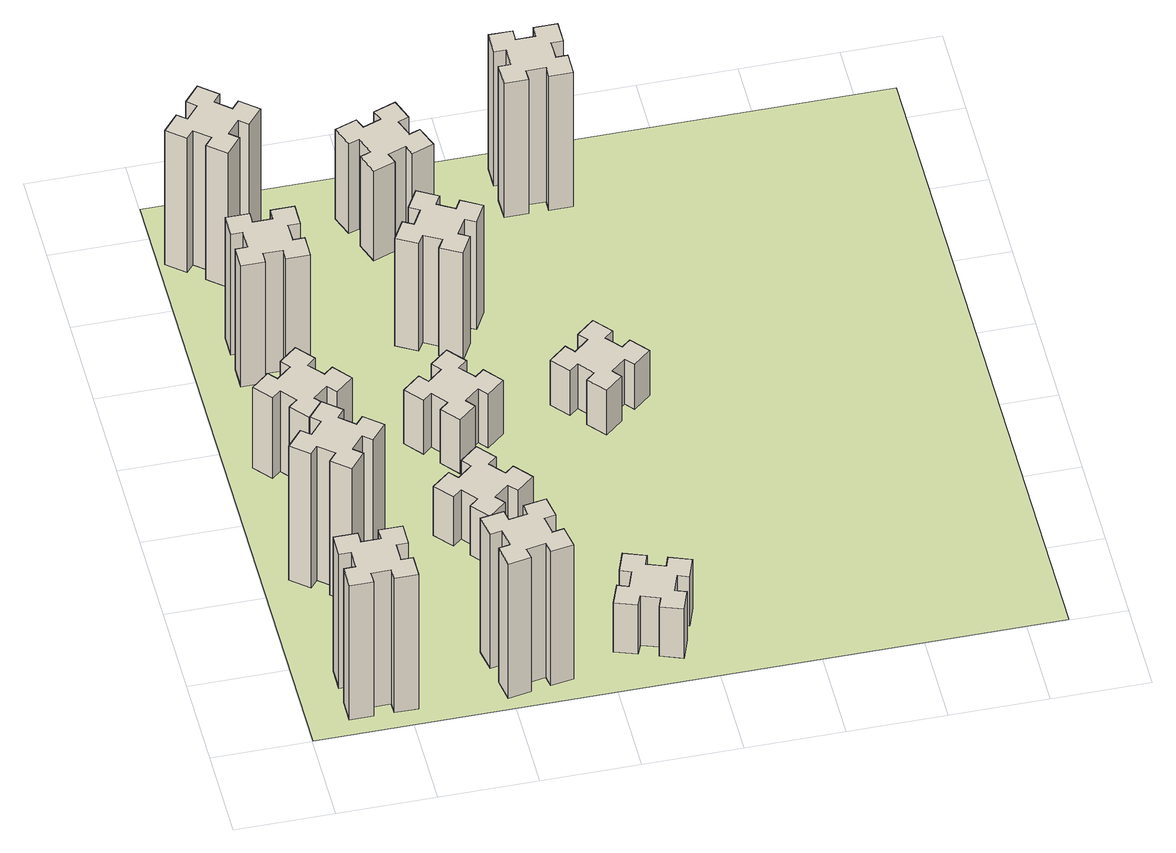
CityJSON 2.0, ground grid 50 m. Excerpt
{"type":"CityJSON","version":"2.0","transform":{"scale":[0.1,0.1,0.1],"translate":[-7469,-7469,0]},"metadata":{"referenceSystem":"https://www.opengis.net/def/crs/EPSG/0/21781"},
"CityObjects":{
"building1":{"type":"Building","attributes":{"class":"1000","function":"1000","usage":"1000","yearOfConstruction":2016,"roofType":"1000","measuredHeight":90,"storeysAboveGround":30,"storeysBelowGround":0},"geometry":[{"type":"Solid","lod":"1","boundaries":[[[[0,1,2,3,4,5,6,7,8,9,10,11,12,13,14,15,16,17,18,19]],[[17,16,20,21]],[[16,15,22,20]],[[15,14,23,22]],[[14,13,24,23]],[[13,12,25,24]],[[12,11,26,25]],[[11,10,27,26]],[[10,9,28,27]],[[9,8,29,28]],[[8,7,30,29]],[[7,6,31,30]],[[6,5,32,31]],[[5,4,33,32]],[[4,3,34,33]],[[3,2,35,34]],[[2,1,36,35]],[[1,0,37,36]],[[0,19,38,37]],[[19,18,39,38]],[[18,17,21,39]],[[24,25,26,27,28,29,30,31,32,33,34,35,36,37,38,39,21,20,22,23]]]]}]},
"building2":{"type":"Building","attributes":{"class":"1000","function":"1000","usage":"1000","yearOfConstruction":2016,"roofType":"1000","measuredHeight":90,"storeysAboveGround":30,"storeysBelowGround":0},"geometry":[{"type":"Solid","lod":"1","boundaries":[[[[40,41,42,43,44,45,46,47,48,49,50,51,52,53,54,55,56,57,58,59]],[[57,56,60,61]],[[56,55,62,60]],[[55,54,63,62]],[[54,53,64,63]],[[53,52,65,64]],[[52,51,66,65]],[[51,50,67,66]],[[50,49,68,67]],[[49,48,69,68]],[[48,47,70,69]],[[47,46,71,70]],[[46,45,72,71]],[[45,44,73,72]],[[44,43,74,73]],[[43,42,75,74]],[[42,41,76,75]],[[41,40,77,76]],[[40,59,78,77]],[[59,58,79,78]],[[58,57,61,79]],[[64,65,66,67,68,69,70,71,72,73,74,75,76,77,78,79,61,60,62,63]]]]}]},
"building3":{"type":"Building","attributes":{"class":"1000","function":"1000","usage":"1000","yearOfConstruction":2016,"roofType":"1000","measuredHeight":54,"storeysAboveGround":30,"storeysBelowGround":0},"geometry":[{"type":"Solid","lod":"1","boundaries":[[[[80,81,82,83,84,85,86,87,88,89,90,91,92,93,94,95,96,97,98,99]],[[97,96,100,101]],[[96,95,102,100]],[[95,94,103,102]],[[94,93,104,103]],[[93,92,105,104]],[[92,91,106,105]],[[91,90,107,106]],[[90,89,108,107]],[[89,88,109,108]],[[88,87,110,109]],[[87,86,111,110]],[[86,85,112,111]],[[85,84,113,112]],[[84,83,114,113]],[[83,82,115,114]],[[82,81,116,115]],[[81,80,117,116]],[[80,99,118,117]],[[99,98,119,118]],[[98,97,101,119]],[[104,105,106,107,108,109,110,111,112,113,114,115,116,117,118,119,101,100,102,103]]]]}]},
"building4":{"type":"Building","attributes":{"class":"1000","function":"1000","usage":"1000","yearOfConstruction":2016,"roofType":"1000","measuredHeight":81,"storeysAboveGround":30,"storeysBelowGround":0},"geometry":[{"type":"Solid","lod":"1","boundaries":[[[[120,121,122,123,124,125,126,127,128,129,130,131,132,133,134,135,136,137,138,139]],[[137,136,140,141]],[[136,135,142,140]],[[135,134,143,142]],[[134,133,144,143]],[[133,132,145,144]],[[132,131,146,145]],[[131,130,147,146]],[[130,129,148,147]],[[129,128,149,148]],[[128,127,150,149]],[[127,126,151,150]],[[126,125,152,151]],[[125,124,153,152]],[[124,123,154,153]],[[123,122,155,154]],[[122,121,156,155]],[[121,120,157,156]],[[120,139,158,157]],[[139,138,159,158]],[[138,137,141,159]],[[144,145,146,147,148,149,150,151,152,153,154,155,156,157,158,159,141,140,142,143]]]]}]},
"building5":{"type":"Building","attributes":{"class":"1000","function":"1000","usage":"1000","yearOfConstruction":2016,"roofType":"1000","measuredHeight":90,"storeysAboveGround":30,"storeysBelowGround":0},"geometry":[{"type":"Solid","lod":"1","boundaries":[[[[160,161,162,163,164,165,166,167,168,169,170,171,172,173,174,175,176,177,178,179]],[[177,176,180,181]],[[176,175,182,180]],[[175,174,183,182]],[[174,173,184,183]],[[173,172,185,184]],[[172,171,186,185]],[[171,170,187,186]],[[170,169,188,187]],[[169,168,189,188]],[[168,167,190,189]],[[167,166,191,190]],[[166,165,192,191]],[[165,164,193,192]],[[164,163,194,193]],[[163,162,195,194]],[[162,161,196,195]],[[161,160,197,196]],[[160,179,198,197]],[[179,178,199,198]],[[178,177,181,199]],[[184,185,186,187,188,189,190,191,192,193,194,195,196,197,198,199,181,180,182,183]]]]}]},
"building6":{"type":"Building","attributes":{"class":"1000","function":"1000","usage":"1000","yearOfConstruction":2016,"roofType":"1000","measuredHeight":90,"storeysAboveGround":30,"storeysBelowGround":0},"geometry":[{"type":"Solid","lod":"1","boundaries":[[[[200,201,202,203,204,205,206,207,208,209,210,211,212,213,214,215,216,217,218,219]],[[217,216,220,221]],[[216,215,222,220]],[[215,214,223,222]],[[214,213,224,223]],[[213,212,225,224]],[[212,211,226,225]],[[211,210,227,226]],[[210,209,228,227]],[[209,208,229,228]],[[208,207,230,229]],[[207,206,231,230]],[[206,205,232,231]],[[205,204,233,232]],[[204,203,234,233]],[[203,202,235,234]],[[202,201,236,235]],[[201,200,237,236]],[[200,219,238,237]],[[219,218,239,238]],[[218,217,221,239]],[[224,225,226,227,228,229,230,231,232,233,234,235,236,237,238,239,221,220,222,223]]]]}]},
"building7":{"type":"Building","attributes":{"class":"1000","function":"1000","usage":"1000","yearOfConstruction":2016,"roofType":"1000","measuredHeight":33,"storeysAboveGround":30,"storeysBelowGround":0},"geometry":[{"type":"Solid","lod":"1","boundaries":[[[[240,241,242,243,244,245,246,247,248,249,250,251,252,253,254,255,256,257,258,259]],[[257,256,260,261]],[[256,255,262,260]],[[255,254,263,262]],[[254,253,264,263]],[[253,252,265,264]],[[252,251,266,265]],[[251,250,267,266]],[[250,249,268,267]],[[249,248,269,268]],[[248,247,270,269]],[[247,246,271,270]],[[246,245,272,271]],[[245,244,273,272]],[[244,243,274,273]],[[243,242,275,274]],[[242,241,276,275]],[[241,240,277,276]],[[240,259,278,277]],[[259,258,279,278]],[[258,257,261,279]],[[264,265,266,267,268,269,270,271,272,273,274,275,276,277,278,279,261,260,262,263]]]]}]},
"building8":{"type":"Building","attributes":{"class":"1000","function":"1000","usage":"1000","yearOfConstruction":2016,"roofType":"1000","measuredHeight":36,"storeysAboveGround":30,"storeysBelowGround":0},"geometry":[{"type":"Solid","lod":"1","boundaries":[[[[280,281,282,283,284,285,286,287,288,289,290,291,292,293,294,295,296,297,298,299]],[[297,296,300,301]],[[296,295,302,300]],[[295,294,303,302]],[[294,293,304,303]],[[293,292,305,304]],[[292,291,306,305]],[[291,290,307,306]],[[290,289,308,307]],[[289,288,309,308]],[[288,287,310,309]],[[287,286,311,310]],[[286,285,312,311]],[[285,284,313,312]],[[284,283,314,313]],[[283,282,315,314]],[[282,281,316,315]],[[281,280,317,316]],[[280,299,318,317]],[[299,298,319,318]],[[298,297,301,319]],[[304,305,306,307,308,309,310,311,312,313,314,315,316,317,318,319,301,300,302,303]]]]}]},
"building9":{"type":"Building","attributes":{"class":"1000","function":"1000","usage":"1000","yearOfConstruction":2016,"roofType":"1000","measuredHeight":33,"storeysAboveGround":30,"storeysBelowGround":0},"geometry":[{"type":"Solid","lod":"1","boundaries":[[[[320,321,322,323,324,325,326,327,328,329,330,331,332,333,334,335,336,337,338,339]],[[337,336,340,341]],[[336,335,342,340]],[[335,334,343,342]],[[334,333,344,343]],[[333,332,345,344]],[[332,331,346,345]],[[331,330,347,346]],[[330,329,348,347]],[[329,328,349,348]],[[328,327,350,349]],[[327,326,351,350]],[[326,325,352,351]],[[325,324,353,352]],[[324,323,354,353]],[[323,322,355,354]],[[322,321,356,355]],[[321,320,357,356]],[[320,339,358,357]],[[339,338,359,358]],[[338,337,341,359]],[[344,345,346,347,348,349,350,351,352,353,354,355,356,357,358,359,341,340,342,343]]]]}]},
"building10":{"type":"Building","attributes":{"class":"1000","function":"1000","usage":"1000","yearOfConstruction":2016,"roofType":"1000","measuredHeight":72,"storeysAboveGround":30,"storeysBelowGround":0},"geometry":[{"type":"Solid","lod":"1","boundaries":[[[[360,361,362,363,364,365,366,367,368,369,370,371,372,373,374,375,376,377,378,379]],[[377,376,380,381]],[[376,375,382,380]],[[375,374,383,382]],[[374,373,384,383]],[[373,372,385,384]],[[372,371,386,385]],[[371,370,387,386]],[[370,369,388,387]],[[369,368,389,388]],[[368,367,390,389]],[[367,366,391,390]],[[366,365,392,391]],[[365,364,393,392]],[[364,363,394,393]],[[363,362,395,394]],[[362,361,396,395]],[[361,360,397,396]],[[360,379,398,397]],[[379,378,399,398]],[[378,377,381,399]],[[384,385,386,387,388,389,390,391,392,393,394,395,396,397,398,399,381,380,382,383]]]]}]},
"building11":{"type":"Building","attributes":{"class":"1000","function":"1000","usage":"1000","yearOfConstruction":2016,"roofType":"1000","measuredHeight":60,"storeysAboveGround":30,"storeysBelowGround":0},"geometry":[{"type":"Solid","lod":"1","boundaries":[[[[400,401,402,403,404,405,406,407,408,409,410,411,412,413,414,415,416,417,418,419]],[[417,416,420,421]],[[416,415,422,420]],[[415,414,423,422]],[[414,413,424,423]],[[413,412,425,424]],[[412,411,426,425]],[[411,410,427,426]],[[410,409,428,427]],[[409,408,429,428]],[[408,407,430,429]],[[407,406,431,430]],[[406,405,432,431]],[[405,404,433,432]],[[404,403,434,433]],[[403,402,435,434]],[[402,401,436,435]],[[401,400,437,436]],[[400,419,438,437]],[[419,418,439,438]],[[418,417,421,439]],[[424,425,426,427,428,429,430,431,432,433,434,435,436,437,438,439,421,420,422,423]]]]}]},
"building12":{"type":"Building","attributes":{"class":"1000","function":"1000","usage":"1000","yearOfConstruction":2016,"roofType":"1000","measuredHeight":30,"storeysAboveGround":30,"storeysBelowGround":0},"geometry":[{"type":"Solid","lod":"1","boundaries":[[[[440,441,442,443,444,445,446,447,448,449,450,451,452,453,454,455,456,457,458,459]],[[457,456,460,461]],[[456,455,462,460]],[[455,454,463,462]],[[454,453,464,463]],[[453,452,465,464]],[[452,451,466,465]],[[451,450,467,466]],[[450,449,468,467]],[[449,448,469,468]],[[448,447,470,469]],[[447,446,471,470]],[[446,445,472,471]],[[445,444,473,472]],[[444,443,474,473]],[[443,442,475,474]],[[442,441,476,475]],[[441,440,477,476]],[[440,459,478,477]],[[459,458,479,478]],[[458,457,461,479]],[[464,465,466,467,468,469,470,471,472,473,474,475,476,477,478,479,461,460,462,463]]]]}]},
"building13":{"type":"Building","attributes":{"class":"1000","function":"1000","usage":"1000","yearOfConstruction":2016,"roofType":"1000","measuredHeight":90,"storeysAboveGround":30,"storeysBelowGround":0},"geometry":[{"type":"Solid","lod":"1","boundaries":[[[[480,481,482,483,484,485,486,487,488,489,490,491,492,493,494,495,496,497,498,499]],[[497,496,500,501]],[[496,495,502,500]],[[495,494,503,502]],[[494,493,504,503]],[[493,492,505,504]],[[492,491,506,505]],[[491,490,507,506]],[[490,489,508,507]],[[489,488,509,508]],[[488,487,510,509]],[[487,486,511,510]],[[486,485,512,511]],[[485,484,513,512]],[[484,483,514,513]],[[483,482,515,514]],[[482,481,516,515]],[[481,480,517,516]],[[480,499,518,517]],[[499,498,519,518]],[[498,497,501,519]],[[504,505,506,507,508,509,510,511,512,513,514,515,516,517,518,519,501,500,502,503]]]]}]},
"landuse1":{"type":"LandUse","attributes":{"name":"plot1","function":"1010"},"geometry":[{"type":"MultiSurface","lod":"1","boundaries":[[[520,521,522,523]]]}]}
},
"vertices":[
[265,325,0],[265,225,0],[205,225,0],[205,105,0],[325,105,0],[325,165,0],[425,165,0],[425,105,0],[545,105,0],[545,225,0],[485,225,0],[485,325,0],[545,325,0],[545,445,0],[425,445,0],[425,385,0],[325,385,0],[325,445,0],[205,445,0],[205,325,0],[325,385,900],[325,445,900],[425,385,900],[425,445,900],[545,445,900],[545,325,900],[485,325,900],[485,225,900],[545,225,900],[545,105,900],[425,105,900],[425,165,900],[325,165,900],[325,105,900],[205,105,900],[205,225,900],[265,225,900],[265,325,900],[205,325,900],[205,445,900],
[484,1167,0],[408,1232,0],[446,1278,0],[354,1355,0],[277,1263,0],[323,1224,0],[259,1148,0],[213,1186,0],[136,1094,0],[228,1017,0],[266,1063,0],[343,999,0],[304,953,0],[396,876,0],[473,968,0],[427,1006,0],[492,1083,0],[538,1044,0],[615,1136,0],[523,1213,0],[492,1083,900],[538,1044,900],[427,1006,900],[473,968,900],[396,876,900],[304,953,900],[343,999,900],[266,1063,900],[228,1017,900],[136,1094,900],[213,1186,900],[259,1148,900],[323,1224,900],[277,1263,900],[354,1355,900],[446,1278,900],[408,1232,900],[484,1167,900],[523,1213,900],[615,1136,900],
[492,1888,0],[427,1964,0],[473,2003,0],[396,2095,0],[304,2018,0],[343,1972,0],[266,1907,0],[228,1953,0],[136,1876,0],[213,1784,0],[259,1823,0],[323,1746,0],[277,1708,0],[354,1616,0],[446,1693,0],[408,1739,0],[484,1803,0],[523,1757,0],[615,1834,0],[538,1926,0],[484,1803,540],[523,1757,540],[408,1739,540],[446,1693,540],[354,1616,540],[277,1708,540],[323,1746,540],[259,1823,540],[213,1784,540],[136,1876,540],[228,1953,540],[266,1907,540],[343,1972,540],[304,2018,540],[396,2095,540],[473,2003,540],[427,1964,540],[492,1888,540],[538,1926,540],[615,1834,540],
[485,2545,0],[485,2645,0],[545,2645,0],[545,2765,0],[425,2765,0],[425,2705,0],[325,2705,0],[325,2765,0],[205,2765,0],[205,2645,0],[265,2645,0],[265,2545,0],[205,2545,0],[205,2425,0],[325,2425,0],[325,2485,0],[425,2485,0],[425,2425,0],[545,2425,0],[545,2545,0],[425,2485,810],[425,2425,810],[325,2485,810],[325,2425,810],[205,2425,810],[205,2545,810],[265,2545,810],[265,2645,810],[205,2645,810],[205,2765,810],[325,2765,810],[325,2705,810],[425,2705,810],[425,2765,810],[545,2765,810],[545,2645,810],[485,2645,810],[485,2545,810],[545,2545,810],[545,2425,810],
[1085,158,0],[1184,176,0],[1194,117,0],[1312,137,0],[1291,256,0],[1232,245,0],[1215,344,0],[1274,354,0],[1253,472,0],[1135,451,0],[1145,392,0],[1047,375,0],[1037,434,0],[918,413,0],[939,295,0],[998,305,0],[1016,207,0],[957,197,0],[977,78,0],[1096,99,0],[1016,207,900],[957,197,900],[998,305,900],[939,295,900],[918,413,900],[1037,434,900],[1047,375,900],[1145,392,900],[1135,451,900],[1253,472,900],[1274,354,900],[1215,344,900],[1232,245,900],[1291,256,900],[1312,137,900],[1194,117,900],[1184,176,900],[1085,158,900],[1096,99,900],[977,78,900],
[384,3387,0],[308,3452,0],[346,3498,0],[254,3575,0],[177,3483,0],[223,3444,0],[159,3368,0],[113,3406,0],[36,3314,0],[128,3237,0],[166,3283,0],[243,3219,0],[204,3173,0],[296,3096,0],[373,3188,0],[327,3226,0],[392,3303,0],[438,3264,0],[515,3356,0],[423,3433,0],[392,3303,900],[438,3264,900],[327,3226,900],[373,3188,900],[296,3096,900],[204,3173,900],[243,3219,900],[166,3283,900],[128,3237,900],[36,3314,900],[113,3406,900],[159,3368,900],[223,3444,900],[177,3483,900],[254,3575,900],[346,3498,900],[308,3452,900],[384,3387,900],[423,3433,900],[515,3356,900],
[1083,1332,0],[1006,1267,0],[968,1313,0],[876,1236,0],[953,1144,0],[999,1183,0],[1063,1106,0],[1017,1068,0],[1094,976,0],[1186,1053,0],[1148,1099,0],[1224,1163,0],[1263,1117,0],[1355,1194,0],[1278,1286,0],[1232,1248,0],[1167,1324,0],[1213,1363,0],[1136,1455,0],[1044,1378,0],[1167,1324,330],[1213,1363,330],[1232,1248,330],[1278,1286,330],[1355,1194,330],[1263,1117,330],[1224,1163,330],[1148,1099,330],[1186,1053,330],[1094,976,330],[1017,1068,330],[1063,1106,330],[999,1183,330],[953,1144,330],[876,1236,330],[968,1313,330],[1006,1267,330],[1083,1332,330],[1044,1378,330],[1136,1455,330],
[1083,1972,0],[1006,1907,0],[968,1953,0],[876,1876,0],[953,1784,0],[999,1823,0],[1063,1746,0],[1017,1708,0],[1094,1616,0],[1186,1693,0],[1148,1739,0],[1224,1803,0],[1263,1757,0],[1355,1834,0],[1278,1926,0],[1232,1888,0],[1167,1964,0],[1213,2003,0],[1136,2095,0],[1044,2018,0],[1167,1964,360],[1213,2003,360],[1232,1888,360],[1278,1926,360],[1355,1834,360],[1263,1757,360],[1224,1803,360],[1148,1739,360],[1186,1693,360],[1094,1616,360],[1017,1708,360],[1063,1746,360],[999,1823,360],[953,1784,360],[876,1876,360],[968,1953,360],[1006,1907,360],[1083,1972,360],[1044,2018,360],[1136,2095,360],
[1669,460,0],[1635,366,0],[1579,387,0],[1537,274,0],[1650,233,0],[1671,289,0],[1765,255,0],[1744,199,0],[1857,157,0],[1898,270,0],[1842,291,0],[1876,385,0],[1932,364,0],[1973,477,0],[1860,518,0],[1840,462,0],[1746,496,0],[1767,552,0],[1654,593,0],[1613,480,0],[1746,496,330],[1767,552,330],[1840,462,330],[1860,518,330],[1973,477,330],[1932,364,330],[1876,385,330],[1842,291,330],[1898,270,330],[1857,157,330],[1744,199,330],[1765,255,330],[1671,289,330],[1650,233,330],[1537,274,330],[1579,387,330],[1635,366,330],[1669,460,330],[1613,480,330],[1654,593,330],
[1314,2666,0],[1227,2716,0],[1257,2768,0],[1153,2828,0],[1093,2724,0],[1145,2694,0],[1095,2607,0],[1043,2637,0],[983,2533,0],[1087,2473,0],[1117,2525,0],[1204,2475,0],[1174,2423,0],[1278,2363,0],[1338,2467,0],[1286,2497,0],[1336,2584,0],[1388,2554,0],[1448,2658,0],[1344,2718,0],[1336,2584,720],[1388,2554,720],[1286,2497,720],[1338,2467,720],[1278,2363,720],[1174,2423,720],[1204,2475,720],[1117,2525,720],[1087,2473,720],[983,2533,720],[1043,2637,720],[1095,2607,720],[1145,2694,720],[1093,2724,720],[1153,2828,720],[1257,2768,720],[1227,2716,720],[1314,2666,720],[1344,2718,720],[1448,2658,720],
[1125,3456,0],[1031,3422,0],[1010,3478,0],[897,3437,0],[939,3324,0],[995,3345,0],[1029,3251,0],[973,3230,0],[1014,3117,0],[1127,3159,0],[1106,3215,0],[1200,3249,0],[1220,3193,0],[1333,3234,0],[1292,3347,0],[1236,3326,0],[1202,3420,0],[1258,3440,0],[1217,3553,0],[1104,3512,0],[1202,3420,600],[1258,3440,600],[1236,3326,600],[1292,3347,600],[1333,3234,600],[1220,3193,600],[1200,3249,600],[1106,3215,600],[1127,3159,600],[1014,3117,600],[973,3230,600],[1029,3251,600],[995,3345,600],[939,3324,600],[897,3437,600],[1010,3478,600],[1031,3422,600],[1125,3456,600],[1104,3512,600],[1217,3553,600],
[1972,1988,0],[1907,2064,0],[1953,2103,0],[1876,2195,0],[1784,2118,0],[1823,2072,0],[1746,2007,0],[1708,2053,0],[1616,1976,0],[1693,1884,0],[1739,1923,0],[1803,1846,0],[1757,1808,0],[1834,1716,0],[1926,1793,0],[1888,1839,0],[1964,1903,0],[2003,1857,0],[2095,1934,0],[2018,2026,0],[1964,1903,300],[2003,1857,300],[1888,1839,300],[1926,1793,300],[1834,1716,300],[1757,1808,300],[1803,1846,300],[1739,1923,300],[1693,1884,300],[1616,1976,300],[1708,2053,300],[1746,2007,300],[1823,2072,300],[1784,2118,300],[1876,2195,300],[1953,2103,300],[1907,2064,300],[1972,1988,300],[2018,2026,300],[2095,1934,300],
[1965,3385,0],[1965,3485,0],[2025,3485,0],[2025,3605,0],[1905,3605,0],[1905,3545,0],[1805,3545,0],[1805,3605,0],[1685,3605,0],[1685,3485,0],[1745,3485,0],[1745,3385,0],[1685,3385,0],[1685,3265,0],[1805,3265,0],[1805,3325,0],[1905,3325,0],[1905,3265,0],[2025,3265,0],[2025,3385,0],[1905,3325,900],[1905,3265,900],[1805,3325,900],[1805,3265,900],[1685,3265,900],[1685,3385,900],[1745,3385,900],[1745,3485,900],[1685,3485,900],[1685,3605,900],[1805,3605,900],[1805,3545,900],[1905,3545,900],[1905,3605,900],[2025,3605,900],[2025,3485,900],[1965,3485,900],[1965,3385,900],[2025,3385,900],[2025,3265,900],
[5,3705,0],[3705,3705,0],[3705,5,0],[5,5,0]
]}
